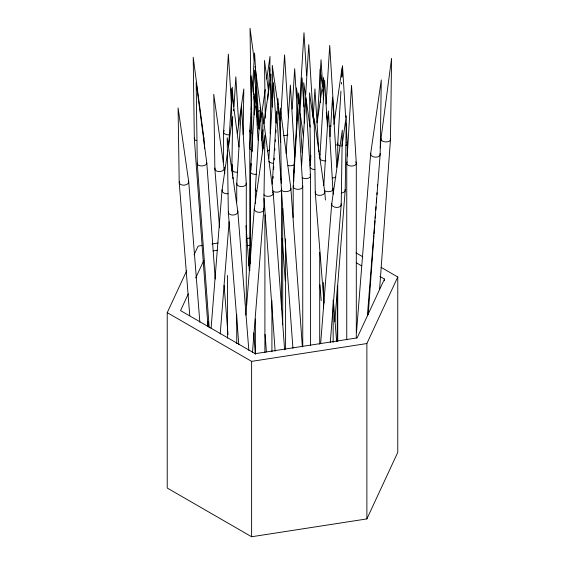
<?xml version="1.0" encoding="UTF-8"?>
<svg xmlns="http://www.w3.org/2000/svg" width="565" height="565" viewBox="0 0 565 565"><rect width="100%" height="100%" fill="white"/><g stroke="black" fill="none" stroke-linecap="round" stroke-linejoin="round"><path stroke-width="0.85" d="M231.841 170.856L232.66 116.524L228.401 146.13M243.12 134.555L243.805 88.98L237.42 133.397M269.795 71.324L270.021 56.422L266.758 79.065M270.162 133.651L271.059 74.057L263.919 123.693M323.286 99.376L323.611 77.469L317.099 122.753M341.924 77.334L342.072 67.701L333.929 124.3M228.677 145.911L232.272 87.236L233.451 106.503M234.002 106.608L235.824 76.826L238.776 124.999M251.722 99.426L249.794 130.96L249.787 270.713M252.583 85.414L254.568 53.011L259.229 129.208M249.787 148.051L251.715 116.524M253.219 92.003L254.561 70.102L256.065 94.63M267.796 99.362L269.731 67.828L270.423 79.213M268.848 158.786L273.509 82.589L275.981 122.88M272.245 184.162L276.695 111.467L281.469 189.423L281.469 309.429M273.594 169.521L273.757 166.894M274.187 159.888L274.293 158.136M274.774 150.255L274.887 148.503M275.31 141.49L275.423 139.739M275.847 132.733L276.01 130.105M276.44 123.099L276.546 121.348M276.977 114.342L277.938 98.578L280.621 142.373M280.918 114.391L284.569 54.833L288.376 117.019M286.187 153.412L290.375 85.096L294.768 156.915M292.204 109.003L294.669 68.711L296.441 97.611M299.535 105.436L303.984 32.742L306.611 75.661M300.029 111.128L302.07 77.85L303.843 106.75M305.707 94.539L308.765 44.614L313.165 116.432M301.639 165.34L305.764 97.9L310.538 175.849L310.538 345.279M310.22 165.933L310.863 155.424M313.172 117.76L314.938 88.86L318.801 151.921M317.24 121.92L321.047 59.735L322.544 84.263M319.832 158.101L324.607 80.152L327.446 126.567M326.125 104.08L329.713 45.405L334.438 122.478M323.816 185.412L328.378 110.966L333.152 194.212M330.108 136.638L332.524 97.222L336.818 167.289M340.949 91.12L337.729 143.665L337.729 163.963M341.38 84.114L341.486 82.363M341.86 76.233L342.503 65.717L345.667 117.393M368.196 314.719L373.931 235.718M374.058 233.959L374.503 227.815M374.63 226.064L375.012 220.795M375.202 218.161L375.52 213.775M375.774 210.265L376.029 206.748M376.347 202.362L376.608 198.852M376.926 194.459L377.053 192.707M377.498 186.563L377.625 184.804M380.302 147.938L380.937 139.16L391.587 58.357L390.464 139.654L379.631 288.877M211.105 328.237L222.01 190.546L227.773 150.488M220.216 333.971L229.107 221.713M248.671 265.508L249.991 248.847M245.86 315.221L254.264 209.099L264.914 135.077L263.791 209.566L252.47 352.525M320.63 343.647L331.683 204.198L342.326 130.176L341.211 204.671L330.299 342.369M334.784 321.76L345.208 190.207L346.331 115.719L341.945 146.194M356.529 331.973L370.633 153.934L381.283 79.912L380.16 154.4L367.377 315.779M260.62 121.736L265.26 89.517M261.538 140.24L263.043 129.788M381.043 267.33L397.767 276.984L397.767 452.367L366.883 518.917L251.616 536.75L167.233 488.033L167.233 312.643L186.718 270.656M194.07 254.808L198.117 246.1L202.454 245.429M188.293 293.885L180.539 310.588L255.182 353.676L357.137 337.905L384.461 279.039L379.892 276.405M195.681 277.973L203.803 260.472M366.883 518.917L366.883 343.534L397.767 276.984M211.988 243.953L218.055 243.014M246.651 238.585L250.118 238.049M213.09 250.916L217.447 250.239M247.075 245.655L249.688 245.252M167.233 312.643L251.616 361.367L366.883 343.534M355.957 252.845L362.801 256.793M356.282 262.774L361.607 265.847M322.537 86.622L320.03 69.205L320.532 102.512M322.912 89.235L323.787 95.337M326.295 112.753L327.672 122.33M314.041 124.159L309.528 92.808L310.573 162.042M310.107 127.125L303.723 82.716L304.323 123.029M298.716 103.593L296.463 87.921L296.95 120.345M299.217 107.075L303.356 135.812M277.902 104.574L272.266 65.385L272.754 97.809M278.284 107.188L280.162 120.246M254.914 100.845L253.918 93.882L254.229 114.914M255.67 106.072L258.925 128.714M268.488 90.866L264.477 60.462L265.275 118.156M254.271 60.398L250.034 28.25L251.157 109.546A4.774 2.507 -4.2 0 1 251.799 108.254M255.076 66.479L260.684 109.052L261.256 116.955M253.636 94.899L251.114 75.781L252.167 151.83M253.862 96.636L254.321 100.111M238.981 146.886L231.311 88.67L231.812 125.388M325.426 200.038L324.797 192.142L314.154 118.12L315.27 192.616L324.028 303.123M333.484 301.774L336.613 341.239M319.96 284.824L321.217 300.608M248.84 350.378L237.858 211.804L227.215 137.782L228.331 212.271L238.826 344.707M224.814 173.596L213.754 94.313L214.87 168.808L219.524 227.568M224.114 285.452L228.006 334.565M199.855 322.262L188.738 181.937L178.088 107.915L179.211 182.403L189.769 315.715M302.381 346.896L290.911 188.894L280.261 108.092L281.299 183.265M281.511 191.139L292.917 348.266M282.196 238.698L285.254 280.833M284.605 349.82L273.262 193.569L262.612 112.767L263.106 148.609M264.046 198.449L275.134 351.183M265.105 334.395L266.383 351.946M246.036 225.654L249.285 270.423M253.805 332.743L255.338 353.81M232.356 164.719L232.808 175.235M232.935 176.986L233.063 178.745M215.223 279.039L206.811 163.172L196.168 82.363L197.284 163.659L209.198 327.806M204.629 148.687L203.866 138.157L193.216 57.348L194.332 138.644L207.969 326.492M356.303 338.025L356.303 163.299L351.529 85.35L346.755 163.299L346.755 339.791M346.041 123.523L347.277 143.665L347.277 156.025M322.926 90.393L323.138 93.896M302.176 152.649L298.532 93.091L293.758 171.04L293.758 181.633M270.692 83.592L272.139 107.244M262.548 150.714L260.133 111.298L255.359 189.247L255.359 203.372M258.156 125.727L255.74 86.311L250.465 171.619L250.465 263.396M256.22 97.258L256.595 103.388M256.814 106.891L257.188 113.021M257.35 115.648L257.725 121.779M255.239 93.67L258.078 140.092M233.606 109.13L233.719 110.881M231.318 102.293L228.366 54.12L223.592 132.076L223.592 162.077M384.461 279.039L384.461 280.805M337.729 285.742L337.729 341.338M337.298 286.363L337.298 341.069M333.152 300.1L333.152 342.461M323.604 282.458L323.604 308.045M319.712 252.407L319.712 344.177M302.748 346.296L302.748 186.577L297.974 108.621L293.2 186.577L293.2 217.461M285.6 238.939L285.6 349.248M282.712 208.294L282.712 324.776M273.17 176.527L273.17 178.293M271.92 300.608L271.92 351.79M264.907 214.841L264.907 352.504M255.359 318.971L255.359 354.269M251.616 361.367L251.616 536.75M250.973 164.267L250.973 170.439M246.284 305.594L246.284 183.816L241.509 105.867L236.742 183.816L236.742 202.348M236.742 314.415L236.742 343.534M227.497 275.487L227.497 338.145M207.864 321.351L207.864 326.634M251.192 132.909A4.774 2.754 0 0 1 249.956 130.247M203.704 137.514A4.774 2.507 -4.2 0 1 203.223 139.442M196.712 140.699A4.774 2.507 -4.2 0 1 194.501 137.987M252.174 150.438A4.774 2.754 0 0 1 249.949 147.338M206.656 162.529A4.774 2.507 -4.2 0 1 202.044 165.926A4.774 2.507 -4.2 0 1 197.453 163.003M325.843 160.764A4.774 2.754 0 0 1 319.995 158.814M390.302 138.997A4.774 2.507 4.2 0 1 385.711 141.914A4.774 2.507 4.2 0 1 381.1 138.517M237.18 172.233A4.774 2.507 -4.2 0 1 232.427 169.966M260.048 107.83A4.774 2.507 -4.2 0 1 258.297 111.354M188.569 181.167A4.774 2.987 -4.5 0 1 183.978 185.158A4.774 2.987 -4.5 0 1 179.366 181.619M272.627 192.347A4.774 2.507 -4.2 0 1 270.31 196.041A4.774 2.507 -4.2 0 1 263.89 194.706M269.3 150.008A4.774 2.987 4.5 0 1 267.549 151.017M356.303 163.299A4.774 2.754 0 0 1 350.293 165.962A4.774 2.754 0 0 1 347.397 161.922M355.668 161.922A4.774 2.754 0 0 1 356.141 162.586M229.602 134.731A4.774 2.754 0 0 1 224.58 133.75A4.774 2.754 0 0 1 224.234 130.692M224.234 167.572A4.774 2.987 -4.5 0 1 219.644 171.562A4.774 2.987 -4.5 0 1 215.032 168.024M310.842 159.796A4.774 2.987 -4.5 0 1 309.613 159.959M332.99 188.202A4.774 2.754 0 0 1 330.207 191.464A4.774 2.754 0 0 1 324.246 190.292M273.509 163.292A4.774 2.754 0 0 1 268.898 161.251M314.938 169.564A4.774 2.754 0 0 1 310.333 167.523M302.586 185.864A4.774 2.754 0 0 1 297.974 189.332A4.774 2.754 0 0 1 293.362 185.864M256.757 191.196A4.774 2.754 0 0 1 255.521 188.533M237.696 211.035A4.774 2.987 -4.5 0 1 233.105 215.032A4.774 2.987 -4.5 0 1 228.493 211.494M324.635 191.38A4.774 2.987 -4.5 0 1 320.044 195.37A4.774 2.987 -4.5 0 1 315.432 191.832M330.949 126.016A4.774 2.754 0 0 1 329.713 126.108M290.749 188.251A4.774 2.507 -4.2 0 1 287.373 191.5A4.774 2.507 -4.2 0 1 281.54 190.024M380.005 153.624A4.774 2.987 4.5 0 1 375.393 157.162A4.774 2.987 4.5 0 1 370.802 153.164M251.135 164.98A4.774 2.754 0 0 1 251.135 163.553M281.306 188.71A4.774 2.754 0 0 1 278.524 191.966A4.774 2.754 0 0 1 272.563 190.801M335.9 177.12A4.774 2.754 0 0 1 332.524 177.926M281.314 178.476A4.774 2.754 0 0 1 280.325 178.914M294.506 164.429A4.774 2.754 0 0 1 287.988 165.432M346.642 142.288A4.774 2.754 0 0 1 345.879 145.615M340.116 146.053A4.774 2.754 0 0 1 337.891 142.952M287.945 134.731A4.774 2.754 0 0 1 283.333 135.445M294.4 172.417A4.774 2.754 0 0 1 293.92 170.326M246.121 183.102A4.774 2.754 0 0 1 241.509 186.57A4.774 2.754 0 0 1 236.905 183.102M256.475 174.281A4.774 2.754 0 0 1 250.627 170.905M310.538 175.849A4.774 2.754 0 0 1 307.593 178.399A4.774 2.754 0 0 1 302.395 177.798M309.903 174.472A4.774 2.754 0 0 1 310.376 175.136M262.895 133.51A4.774 2.987 4.5 0 1 261.743 133.149M345.053 189.423A4.774 2.987 4.5 0 1 341.67 192.919M320.101 154.429A4.774 2.987 4.5 0 1 318.957 154.676M263.636 208.782A4.774 2.987 4.5 0 1 259.024 212.32A4.774 2.987 4.5 0 1 254.434 208.33M227.999 193.731A4.774 2.987 4.5 0 1 222.179 189.776M341.048 203.887A4.774 2.987 4.5 0 1 336.436 207.426A4.774 2.987 4.5 0 1 331.846 203.435M337.411 144.901A4.774 2.987 4.5 0 1 336.175 144.944"/></g></svg>
